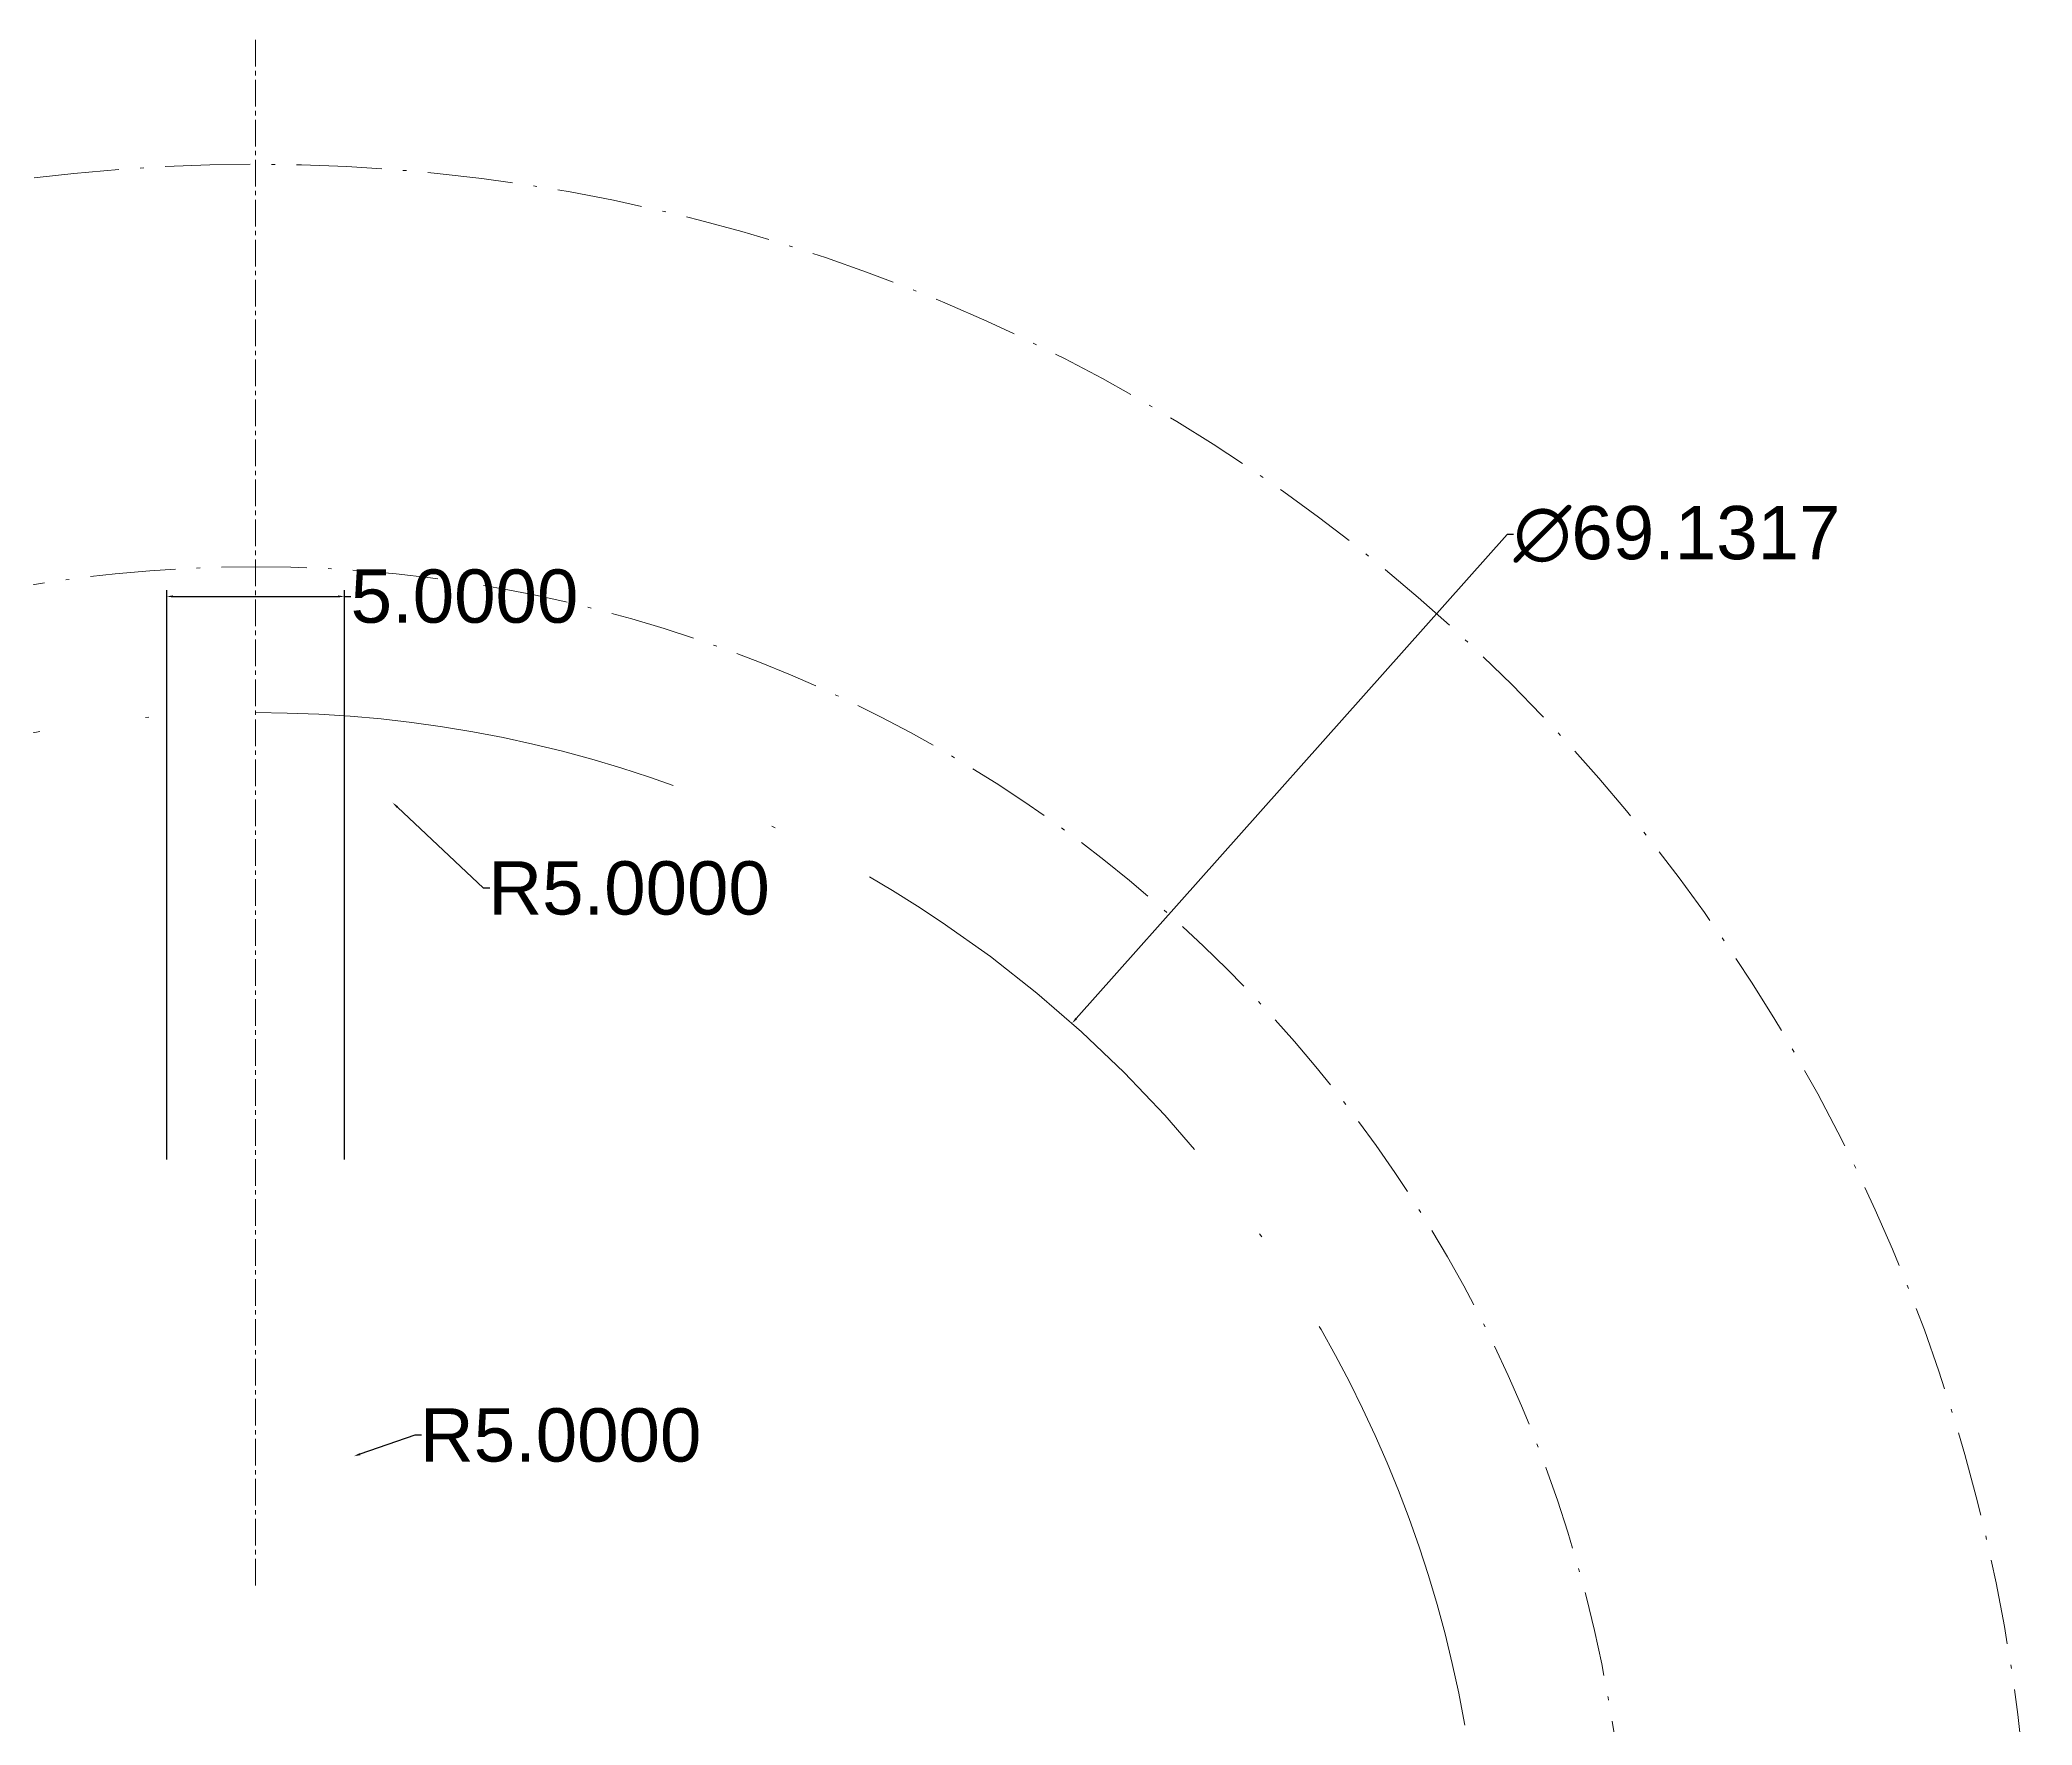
# Model space of a CAD drawing. Header units: centimetres. Extents: x 6 to 114, y 6 to 114.
# Drawn here: x 53.9 to 110, y 66.1 to 113.5 of the extents above; entities that cross this region are included whole.
import ezdxf

# ---------------------------------------------------------------- set-up
doc = ezdxf.new("R2010")
doc.units = ezdxf.units.CM
doc.linetypes.add('ACAD_ISO10W100', pattern=[18, 12, -3, 0, -3])
doc.linetypes.add('CENTER2', pattern=[1.125, 0.75, -0.125, 0.125, -0.125])
doc.layers.add('dimensiuni', color=111, linetype='Continuous', lineweight=15)
doc.layers.add('linii de ajutor', color=131, linetype='ACAD_ISO10W100', lineweight=20)
doc.styles.get("Standard").update_dxf_attribs({"font": 'arial.ttf', "height": 1.5})
doc.dimstyles.get("Standard").update_dxf_attribs({"dimtxt": 0.18, "dimasz": 0.18, "dimexe": 0.18, "dimexo": 0.0625, "dimgap": 0.09, "dimtad": 0, "dimtih": 1, "dimtoh": 1, "dimdec": 4, "dimzin": 0, "dimdsep": 46, "dimtxsty": 'Standard', "dimcen": 0.09, "dimadec": 0, "dimazin": 0, "dimtfac": 1, "dimtdec": 4, "dimtofl": 0, "dimtmove": 0, "dimatfit": 3, "dimfxl": 1, "dimtolj": 1, "dimtzin": 0, "dimarcsym": 0})

# ---------------------------------------------------------------- blocks, each defined once
blk = doc.blocks.new('*U6')
at = {"layer": 'linii de ajutor', "color": 0, "linetype": 'CENTER2', "transparency": 16777216}
blk.add_line((0, 10), (0, 53.5), dxfattribs=at)
blk = doc.blocks.new('*U7')
at = {"layer": 'linii de ajutor', "color": 0, "linetype": 'CENTER2', "transparency": 16777216}
blk.add_line((0, 10), (0, 53.5), dxfattribs=at)
blk = doc.blocks.new('*D11')
at = {"layer": 'Defpoints', "color": 0, "transparency": 16777216}
for p in [(82.978, 85.822, 23.125), (37.022, 34.178, 23.125)]:
    blk.add_point(p, dxfattribs=at)
at = {"layer": 'dimensiuni', "color": 0, "lineweight": -2, "transparency": 16777216}
for p, q in [((95.223, 99.583), (83.098, 85.957)), ((95.403, 99.583), (95.223, 99.583)), ((59.91, 60), (60.09, 60)), ((60, 59.91), (60, 60.09))]:
    blk.add_line(p, q, dxfattribs=at)
at = {"layer": 'dimensiuni', "color": 0, "transparency": 16777216}
blk.add_solid([(83.076, 85.977), (83.12, 85.937), (82.978, 85.822)], dxfattribs=at)
at = {"layer": 'dimensiuni', "color": 0, "transparency": 16777216, "insert": (100.006, 99.583), "char_height": 1.5, "attachment_point": 5}
blk.add_mtext('\\A1;∅69.1317', dxfattribs=at)
blk = doc.blocks.new('*D12')
at = {"layer": 'Defpoints', "color": 0, "transparency": 16777216}
for p in [(63.862, 92.029, 3.125), (67.5, 88.599, 3.125)]:
    blk.add_point(p, dxfattribs=at)
at = {"layer": 'dimensiuni', "color": 0, "lineweight": -2, "transparency": 16777216}
for p, q in [((66.415, 89.622), (63.993, 91.905)), ((66.595, 89.622), (66.415, 89.622))]:
    blk.add_line(p, q, dxfattribs=at)
at = {"layer": 'dimensiuni', "color": 0, "transparency": 16777216}
blk.add_solid([(64.014, 91.927), (63.972, 91.884), (63.862, 92.029)], dxfattribs=at)
at = {"layer": 'dimensiuni', "color": 0, "transparency": 16777216, "insert": (70.513, 89.622), "char_height": 1.5, "attachment_point": 5}
blk.add_mtext('\\A1;R5.0000', dxfattribs=at)
blk = doc.blocks.new('*D13')
at = {"layer": 'Defpoints', "color": 0, "transparency": 16777216}
for p in [(67.5, 75.256, 3.125), (62.769, 73.639, 3.125)]:
    blk.add_point(p, dxfattribs=at)
at = {"layer": 'dimensiuni', "color": 0, "lineweight": -2, "transparency": 16777216}
for p, q in [((64.488, 74.227), (62.939, 73.697)), ((64.668, 74.227), (64.488, 74.227))]:
    blk.add_line(p, q, dxfattribs=at)
at = {"layer": 'dimensiuni', "color": 0, "transparency": 16777216}
blk.add_solid([(62.929, 73.726), (62.949, 73.669), (62.769, 73.639)], dxfattribs=at)
at = {"layer": 'dimensiuni', "color": 0, "transparency": 16777216, "insert": (68.587, 74.227), "char_height": 1.5, "attachment_point": 5}
blk.add_mtext('\\A1;R5.0000', dxfattribs=at)
blk = doc.blocks.new('*D14')
at = {"layer": 'Defpoints', "color": 0, "transparency": 16777216}
for p in [(62.5, 97.835), (57.5, 81.927, 3.125), (62.5, 81.927, 3.125)]:
    blk.add_point(p, dxfattribs=at)
at = {"layer": 'dimensiuni', "color": 0, "lineweight": -2, "transparency": 16777216}
for p, q in [((57.5, 81.99), (57.5, 98.015)), ((57.68, 97.835), (62.32, 97.835)), ((62.5, 81.99), (62.5, 98.015)), ((62.5, 97.835), (62.68, 97.835))]:
    blk.add_line(p, q, dxfattribs=at)
at = {"layer": 'dimensiuni', "color": 0, "transparency": 16777216}
for points in [[(57.68, 97.865), (57.68, 97.805), (57.5, 97.835)], [(62.32, 97.865), (62.32, 97.805), (62.5, 97.835)]]:
    blk.add_solid(points, dxfattribs=at)
at = {"layer": 'dimensiuni', "color": 0, "transparency": 16777216, "insert": (65.881, 97.835), "char_height": 1.5, "attachment_point": 5}
blk.add_mtext('\\A1;5.0000', dxfattribs=at)

msp = doc.modelspace()

# ---------------------------------------------------------------- linework, layer by layer
at = {"layer": 'linii de ajutor', "ltscale": 0.2}
for centre, radius in [((60, 60), 50), ((60, 60), 50), ((60, 60), 50), ((60, 60, 3.125), 38.67187)]:
    msp.add_circle(centre, radius, dxfattribs=at)
at = {"layer": 'linii de ajutor'}
msp.add_circle((60, 60, 23.125), 34.56587, dxfattribs=at)

# ---------------------------------------------------------------- block references
at = {"layer": 'linii de ajutor', "linetype": 'CENTER2'}
for name in ['*U6', '*U7']:
    msp.add_blockref(name, (60, 60), dxfattribs=at)

# ---------------------------------------------------------------- dimensions: what is measured, and where the dimension line sits
at = {"layer": 'dimensiuni'}
dim = msp.add_diameter_dim_2p(p1=(37.021642, 34.177632, 23.125), p2=(82.978358, 85.822368, 23.125), dimstyle='Standard', dxfattribs=at)
dim.commit()
dim.dimension.update_dxf_attribs({"geometry": '*D11', "text_midpoint": (100.005551, 99.582824), "dimtype": 163})
dim = msp.add_linear_dim(base=(62.5, 97.83498), p1=(57.5, 81.92747, 3.125), p2=(62.5, 81.92747, 3.125), dimstyle='Standard', dxfattribs=at)
dim.commit()
dim.dimension.update_dxf_attribs({"geometry": '*D14', "text_midpoint": (65.88102, 97.83498)})
for center, mpoint, picture, middle in [((67.5, 88.59879, 3.125), (63.86205, 92.02885, 3.125), '*D12', (70.51329, 89.62226)), ((67.5, 75.25615, 3.125), (62.76877, 73.63892, 3.125), '*D13', (68.58719, 74.22673))]:
    dim = msp.add_radius_dim(center=center, mpoint=mpoint, dimstyle='Standard', dxfattribs=at)
    dim.commit()
    dim.dimension.update_dxf_attribs({"geometry": picture, "text_midpoint": middle, "dimtype": 164})

doc.saveas('drawing.dxf')
